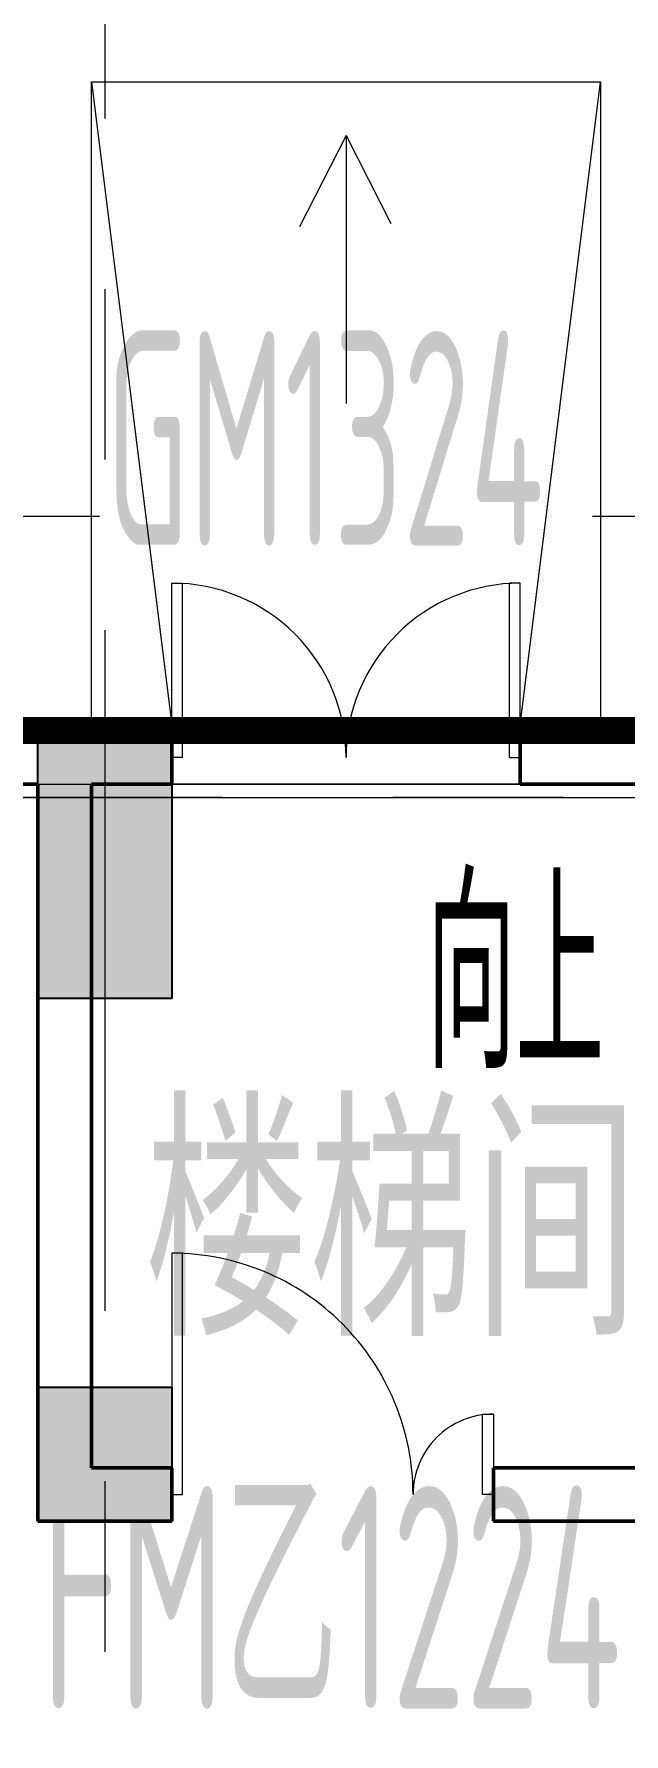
# Model space of a CAD drawing. Header units: metres. Extents: x 497148 to 498044, y 2998751 to 2999627.
# Drawn here: x 497773.17 to 497775.37, y 2999109.84 to 2999116.18 of the extents above; entities that cross this region are included whole.
import ezdxf

# ---------------------------------------------------------------- set-up
doc = ezdxf.new("R2010")
doc.units = ezdxf.units.M
for name, pattern in [('CENTER', [2, 1.25, -0.25, 0.25, -0.25]), ('DOTE', [2.4200000000000004, 2, -0.2, 0.02, -0.2]), ('ZQWS-轴网线', [4448, 2540, -636, 636, -636])]:
    doc.linetypes.add(name, pattern=pattern)
for name, color, linetype in [('A-WALL', 4, 'Continuous'), ('A-楼板', 5, 'Continuous'), ('A-门', 2, 'Continuous'), ('COLU', 2, 'Continuous'), ('DOTE', 1, 'CENTER'), ('房间', 7, 'Continuous'), ('新建建筑', 2, 'Continuous')]:
    doc.layers.add(name, color=color, linetype=linetype)
for name, color, linetype, lineweight in [('A-WALL-可见线', 2, 'Continuous', 18), ('A-门窗号', 7, 'Continuous', 5), ('uBIM建-楼梯', 8, 'Continuous', 5), ('常规模型', 2, 'Continuous', 18), ('道路', 4, 'Continuous', 15)]:
    doc.layers.add(name, color=color, linetype=linetype, lineweight=lineweight)
doc.layers.add('建筑轴线', color=1, linetype='DOTE', lineweight=15, plot=False)
doc.styles.add('Hztxt-TSSDENG', font='TSSDENG', dxfattribs={"bigfont": 'Hztxt'})
doc.styles.add('Hztxt-TSSDENG0.50', font='TSSDENG', dxfattribs={"width": 0.48, "bigfont": 'Hztxt'})

# ---------------------------------------------------------------- blocks, each defined once
blk = doc.blocks.new('新块')
at = {"layer": '建筑轴线', "ltscale": 3}
blk.add_lwpolyline([(497572.434313934, 2999113.332702593), (497785.434313934, 2999113.332702593), (497785.434313934, 2999077.832702593), (497572.434313934, 2999077.832702593)], close=True, dxfattribs=at)
at = {"layer": '新建建筑', "linetype": 'Continuous', "const_width": 0.1}
blk.add_lwpolyline([(497785.684313934, 2999077.582702593), (497572.184313934, 2999077.582702593), (497572.184313934, 2999113.582702593), (497785.684313934, 2999113.582702593)], close=True, dxfattribs=at)
at = {"layer": '道路', "linetype": 'ByBlock', "lineweight": 0, "ltscale": 0.2}
blk.add_arc((497773.9343139338, 2999114.332702593, -1.545817947207102e-05), 4, 90, 180, dxfattribs=at)
blk = doc.blocks.new('ZQWS-双扇平开门 - GM1324-4577468-0_000平面图_118')
at = {"color": 0, "lineweight": 18}
for p, q in [((-650.0000000000083, 650.0000000000024), (-610.0000000000089, 650.0000000000024)), ((-650.0000000000083, 100), (-650.0000000000083, 650.0000000000024)), ((-610.0000000000089, 0), (-610.0000000000089, 650.0000000000024)), ((649.9999999999918, 650.0000000000024), (609.9999999999912, 650.0000000000024)), ((609.9999999999912, -6.767919558114954e-13), (609.9999999999912, 650.0000000000024)), ((649.9999999999918, 99.99999999999473), (649.9999999999918, 650.0000000000024)), ((-610.0000000000089, 0), (-650.0000000000082, 0)), ((609.9999999999912, -6.767919558114954e-13), (649.9999999999918, -6.767919558114954e-13))]:
    blk.add_line(p, q, dxfattribs=at)
at = {"color": 0, "lineweight": 50}
for p, q in [((-650.0000000000083, 100.0000000009698), (-650.0000000000083, -100)), ((649.9999999999918, -100), (649.9999999999918, 100.0000000009698))]:
    blk.add_line(p, q, dxfattribs=at)
at = {"color": 0, "lineweight": 18}
for centre, radius, start, end in [((-650.0000000000094, 2.301092649759085e-12), 650.0000000000007, 359.9999999999996, 89.99999999999994), ((649.9999999999907, 2.301092649759085e-12), 649.9999999999994, 89.99999999999993, 180)]:
    blk.add_arc(centre, radius, start, end, dxfattribs=at)
blk = doc.blocks.new('海诚-子母-防火-平开-无视窗 - 1200 x 2400mm b-4565267-0_000平面图_118')
at = {"color": 0, "lineweight": 5}
for p, q in [((-560.0000000000082, 900.0000000000053), (-600.0000000000088, 900.0000000000001)), ((-600.0000000000088, 900.0000000000001), (-600.0000000000088, 100)), ((-560.0000000000082, 0), (-560.0000000000082, 900.0000000000053)), ((559.9999999999932, 0), (559.9999999999932, 300.0000000000011)), ((559.9999999999932, 300.0000000000011), (599.9999999999925, 300)), ((599.9999999999925, 300), (599.9999999999925, 100)), ((-600.0000000000088, 0), (-560.0000000000082, 0)), ((599.9999999999925, 0), (559.9999999999932, 0))]:
    blk.add_line(p, q, dxfattribs=at)
at = {"color": 0, "lineweight": 18}
for p, q in [((-600.0000000000088, 100), (-600.0000000000088, 0)), ((599.9999999999925, 100), (599.9999999999925, 0))]:
    blk.add_line(p, q, dxfattribs=at)
at = {"color": 0, "lineweight": 5}
for centre, radius, start, end in [((-600.0000000000089, 0), 900.0000000000009, 359.9999999999996, 90.00000000000006), ((599.999999999992, 0), 299.9999999999997, 90.0000000000002, 180.0000000000004)]:
    blk.add_arc(centre, radius, start, end, dxfattribs=at)
blk = doc.blocks.new('一层_dwg_一层-5204054-0_000平面图_118')
at = {"layer": 'COLU', "color": 0, "flags": 128}
for points in [[(231466.4961097577, 65529.47775273887), (231966.4961097577, 65529.47775273887), (231966.4961097577, 64529.47775273887), (231466.4961097577, 64529.47775273887)], [(231466.4961097575, 63079.46370994321), (231966.4961097575, 63079.46370994321), (231966.4961097575, 62579.46370994321), (231466.4961097575, 62579.46370994321)]]:
    blk.add_lwpolyline(points, close=True, dxfattribs=at)
blk = doc.blocks.new('一层_dwg-4685749-0_000平面图_118')
at = {"lineweight": 5}
h = blk.add_hatch(color=0, dxfattribs=at)
h.paths.add_polyline_path([(178893.7664674755, 10714.37364341245), (179393.7664674756, 10714.37364341245), (179393.7664674756, 11214.37364341245), (178893.7664674755, 11214.37364341245)], flags=0)
h.paths.add_polyline_path([(151568.7664674752, 10714.37364341291), (152068.7664674752, 10714.37364341291), (152068.7664674752, 11414.37364341292), (151568.7664674752, 11414.37364341292)], flags=0)
h.paths.add_polyline_path([(229893.7664674754, 10714.37364341291), (230393.7664674754, 10714.37364341291), (230393.7664674754, 11414.37364341292), (229893.7664674754, 11414.37364341292)], flags=0)
h.paths.add_polyline_path([(188068.7664674753, 10714.37364341291), (188068.7664674753, 11414.37364341292), (187568.7664674753, 11414.37364341292), (187568.7664674753, 10714.37364341291)], flags=0)
h.paths.add_polyline_path([(229743.7664674754, 10714.37364341291), (229743.7664674754, 11414.37364341292), (229243.7664674754, 11414.37364341292), (229243.7664674754, 10714.37364341291)], flags=0)
h.paths.add_polyline_path([(211568.7664674754, 10714.37364341291), (212068.7664674754, 10714.37364341291), (212068.7664674754, 11414.37364341292), (211568.7664674754, 11414.37364341292)], flags=0)
h.paths.add_polyline_path([(42068.76646747504, 10714.37364341291), (42568.76646747505, 10714.37364341291), (42568.76646747505, 11414.37364341292), (42068.76646747504, 11414.37364341292)], flags=0)
h.paths.add_polyline_path([(217568.7664674754, 10714.37364341291), (218068.7664674754, 10714.37364341291), (218068.7664674754, 11414.37364341292), (217568.7664674754, 11414.37364341292)], flags=0)
h.paths.add_polyline_path([(55568.76646747506, 10714.37364341291), (56068.76646747508, 10714.37364341291), (56068.76646747508, 11414.37364341292), (55568.76646747506, 11414.37364341292)], flags=0)
h.paths.add_polyline_path([(115568.7664674751, 10714.37364341291), (116068.7664674751, 10714.37364341291), (116068.7664674751, 11414.37364341292), (115568.7664674751, 11414.37364341292)], flags=0)
h.paths.add_polyline_path([(50068.76646747505, 10714.37364341291), (50068.76646747505, 11414.37364341292), (49568.76646747506, 11414.37364341292), (49568.76646747506, 10714.37364341291)], flags=0)
h.paths.add_polyline_path([(181568.7664674753, 10714.37364341291), (182068.7664674753, 10714.37364341291), (182068.7664674753, 11414.37364341292), (181568.7664674753, 11414.37364341292)], flags=0)
h.paths.add_polyline_path([(109743.7664674751, 10714.37364341291), (109743.7664674751, 11414.37364341292), (109243.7664674751, 11414.37364341292), (109243.7664674751, 10714.37364341291)], flags=0)
h.paths.add_polyline_path([(91568.7664674751, 10714.37364341291), (92068.7664674751, 10714.37364341291), (92068.7664674751, 11414.37364341292), (91568.7664674751, 11414.37364341292)], flags=0)
h.paths.add_polyline_path([(236068.7664674754, 10714.37364341291), (236068.7664674754, 11414.37364341292), (235568.7664674754, 11414.37364341292), (235568.7664674754, 10714.37364341291)], flags=0)
h.paths.add_polyline_path([(74068.76646747508, 10714.37364341291), (74068.76646747508, 11414.37364341292), (73568.76646747508, 11414.37364341292), (73568.76646747508, 10714.37364341291)], flags=0)
h.paths.add_polyline_path([(88568.7664674751, 10714.37364341291), (89068.76646747511, 10714.37364341291), (89068.76646747511, 11214.37364341292), (88568.7664674751, 11214.37364341292)], flags=0)
h.paths.add_polyline_path([(61568.76646747507, 10714.37364341291), (62068.76646747508, 10714.37364341291), (62068.76646747508, 11414.37364341292), (61568.76646747507, 11414.37364341292)], flags=0)
h.paths.add_polyline_path([(133568.7664674752, 10714.37364341291), (134068.7664674752, 10714.37364341291), (134068.7664674752, 11414.37364341292), (133568.7664674752, 11414.37364341292)], flags=0)
h.paths.add_polyline_path([(67568.76646747506, 10714.37364341291), (68068.76646747506, 10714.37364341291), (68068.76646747506, 11414.37364341292), (67568.76646747506, 11414.37364341292)], flags=0)
h.paths.add_polyline_path([(169568.7664674752, 10714.37364341291), (170068.7664674752, 10714.37364341291), (170068.7664674752, 11414.37364341292), (169568.7664674752, 11414.37364341292)], flags=0)
h.paths.add_polyline_path([(193568.7664674754, 10714.37364341291), (194068.7664674754, 10714.37364341291), (194068.7664674754, 11414.37364341292), (193568.7664674754, 11414.37364341292)], flags=0)
h.paths.add_polyline_path([(200068.7664674753, 10714.37364341291), (200068.7664674753, 11414.37364341292), (199568.7664674754, 11414.37364341292), (199568.7664674754, 10714.37364341291)], flags=0)
h.paths.add_polyline_path([(164068.7664674752, 10714.37364341291), (164068.7664674752, 11414.37364341292), (163568.7664674752, 11414.37364341292), (163568.7664674752, 10714.37364341291)], flags=0)
h.paths.add_polyline_path([(176393.7664674753, 10714.37364341291), (176393.7664674753, 11414.37364341292), (175893.7664674753, 11414.37364341292), (175893.7664674753, 10714.37364341291)], flags=0)
h.paths.add_polyline_path([(205868.7664674753, 10714.37364341291), (206368.7664674752, 10714.37364341291), (206368.7664674752, 11414.37364341292), (205868.7664674753, 11414.37364341292)], flags=0)
h.paths.add_polyline_path([(223568.7664674754, 10714.37364341291), (224068.7664674754, 10714.37364341291), (224068.7664674754, 11414.37364341292), (223568.7664674754, 11414.37364341292)], flags=0)
h.paths.add_polyline_path([(249568.7664674754, 10714.37364341291), (249568.7664674754, 11414.37364341292), (249068.7664674754, 11414.37364341292), (249068.7664674754, 10714.37364341291)], flags=0)
h.paths.add_polyline_path([(175743.7664674752, 10714.37364341291), (175743.7664674752, 11414.37364341292), (175243.7664674752, 11414.37364341292), (175243.7664674752, 10714.37364341291)], flags=0)
h.paths.add_polyline_path([(255568.7664674755, 10714.37364341291), (255568.7664674755, 11414.37364341292), (255068.7664674754, 11414.37364341292), (255068.7664674754, 10714.37364341291)], flags=0)
h.paths.add_polyline_path([(128068.7664674751, 10714.37364341291), (128068.7664674751, 11414.37364341292), (127568.7664674752, 11414.37364341292), (127568.7664674752, 10714.37364341291)], flags=0)
h.paths.add_polyline_path([(79568.76646747508, 10714.37364341291), (80068.76646747507, 10714.37364341291), (80068.76646747507, 11414.37364341292), (79568.76646747508, 11414.37364341292)], flags=0)
h.paths.add_polyline_path([(243568.7664674754, 10714.37364341291), (243568.7664674754, 11414.37364341292), (243068.7664674754, 11414.37364341292), (243068.7664674754, 10714.37364341291)], flags=0)
h.paths.add_polyline_path([(85568.76646747511, 10714.37364341291), (86068.7664674751, 10714.37364341291), (86068.7664674751, 11414.37364341292), (85568.76646747511, 11414.37364341292)], flags=0)
h.paths.add_polyline_path([(98068.76646747511, 10714.37364341293), (98068.76646747511, 11414.37364341294), (97568.76646747511, 11414.37364341294), (97568.76646747511, 10714.37364341293), (97686.14037143515, 10714.37364341293)], flags=0)
h.paths.add_polyline_path([(103568.7664674751, 10714.37364341293), (104068.7664674751, 10714.37364341293), (104068.7664674751, 11414.37364341294), (103568.7664674751, 11414.37364341294)], flags=0)
h.paths.add_polyline_path([(121568.766467475, 10714.37364341294), (122068.766467475, 10714.37364341294), (122068.766467475, 11414.37364341294), (121568.766467475, 11414.37364341294)], flags=0)
h.paths.add_polyline_path([(110393.7664674751, 10714.37364341294), (110393.7664674751, 11414.37364341294), (109893.7664674751, 11414.37364341294), (109893.7664674751, 10714.37364341294)], flags=0)
h.paths.add_polyline_path([(146068.7664674752, 10714.37364341295), (146068.7664674752, 11414.37364341295), (145568.7664674752, 11414.37364341295), (145568.7664674752, 10714.37364341295)], flags=0)
h.paths.add_polyline_path([(158068.7664674752, 10714.37364341295), (158068.7664674752, 11414.37364341295), (157568.7664674752, 11414.37364341295), (157568.7664674752, 10714.37364341295)], flags=0)
h.paths.add_polyline_path([(140068.7664674752, 10714.37364341295), (140068.7664674752, 11414.37364341295), (139568.7664674752, 11414.37364341295), (139568.7664674752, 10714.37364341295)], flags=0)
h.paths.add_polyline_path([(243568.7664674752, 13164.37364341227), (243568.7664674752, 13664.37364341227), (243068.7664674752, 13664.37364341227), (243068.7664674752, 13164.37364341227)], flags=0)
h.paths.add_polyline_path([(249068.7664674752, 13164.37364341227), (249568.7664674752, 13164.37364341227), (249568.7664674752, 13664.37364341227), (249068.7664674752, 13664.37364341227)], flags=0)
h.paths.add_polyline_path([(140068.766467475, 15214.37364341295), (140068.766467475, 15714.37364341295), (139568.7664674751, 15714.37364341295), (139568.7664674751, 15214.37364341295)], flags=0)
h.paths.add_polyline_path([(157568.7664674753, 15214.37364341295), (158068.7664674753, 15214.37364341295), (158068.7664674753, 15714.37364341295), (157568.7664674753, 15714.37364341295)], flags=0)
h.paths.add_polyline_path([(151568.7664674751, 15214.37364341295), (152068.7664674751, 15214.37364341295), (152068.7664674751, 15714.37364341295), (151568.7664674751, 15714.37364341295)], flags=0)
h.paths.add_polyline_path([(128068.766467475, 15214.37364341295), (128068.766467475, 15714.37364341295), (127568.766467475, 15714.37364341295), (127568.766467475, 15214.37364341295)], flags=0)
h.paths.add_polyline_path([(146068.7664674751, 15214.37364341295), (146068.7664674751, 15714.37364341295), (145568.766467475, 15714.37364341295), (145568.766467475, 15214.37364341295)], flags=0)
h.paths.add_polyline_path([(133568.766467475, 15214.37364341295), (134068.766467475, 15214.37364341295), (134068.766467475, 15714.37364341295), (133568.766467475, 15714.37364341295)], flags=0)
h.paths.add_polyline_path([(88568.7664674751, 18064.37364341292), (89068.76646747511, 18064.37364341292), (89068.76646747511, 18564.37364341292), (88568.7664674751, 18564.37364341292)], flags=0)
h.paths.add_polyline_path([(79718.76646747516, 18064.37364341292), (80068.76646747507, 18064.37364341292), (80068.76646747507, 18564.37364341292), (79568.76646747508, 18564.37364341292), (79568.76646747508, 18064.37364341292)], flags=0)
h.paths.add_polyline_path([(85568.76646747511, 18064.37364341292), (86068.7664674751, 18064.37364341292), (86068.7664674751, 18564.37364341292), (85568.76646747511, 18564.37364341292)], flags=0)
h.paths.add_polyline_path([(74068.76646747508, 18064.37364341293), (74068.76646747508, 18564.37364341293), (73568.76646747508, 18564.37364341293), (73568.76646747508, 18064.37364341293)], flags=0)
h.paths.add_polyline_path([(178893.7664674756, 18064.37364341294), (179393.7664674756, 18064.37364341294), (179393.7664674756, 18564.37364341294), (178893.7664674756, 18564.37364341294)], flags=0)
h.paths.add_polyline_path([(164068.7664674751, 18064.37364341295), (164068.7664674751, 18564.37364341295), (163568.7664674751, 18564.37364341295), (163568.7664674751, 18064.37364341295)], flags=0)
h.paths.add_polyline_path([(175243.7664674751, 18064.37364341295), (175743.7664674751, 18064.37364341295), (175743.7664674751, 18564.37364341295), (175243.7664674751, 18564.37364341295)], flags=0)
h.paths.add_polyline_path([(175893.7664674753, 18064.37364341295), (176393.7664674753, 18064.37364341295), (176393.7664674753, 18564.37364341295), (175893.7664674753, 18564.37364341295)], flags=0)
h.paths.add_polyline_path([(169568.7664674751, 18064.37364341299), (170068.7664674751, 18064.37364341299), (170068.7664674751, 18564.37364341299), (169568.7664674751, 18564.37364341299)], flags=0)
h.paths.add_polyline_path([(169568.7664674752, 20714.37364341298), (170068.7664674752, 20714.37364341298), (170068.7664674752, 21714.37364341298), (169568.7664674752, 21714.37364341298), (169568.7664674752, 21013.89584500883)], flags=0)
h.paths.add_polyline_path([(55568.76646747506, 20714.37364341298), (56068.76646747508, 20714.37364341298), (56068.76646747508, 21714.37364341298), (55568.76646747506, 21714.37364341298), (55568.76646747506, 21013.89584500883)], flags=0)
h.paths.add_polyline_path([(175743.7664674753, 20714.37364341298), (175743.7664674753, 21714.37364341298), (175243.7664674753, 21714.37364341298), (175243.7664674753, 20714.37364341298)], flags=0)
h.paths.add_polyline_path([(49568.76646747506, 20714.37364341298), (50068.76646747505, 20714.37364341298), (50068.76646747505, 21714.37364341298), (49568.76646747506, 21714.37364341298), (49568.76646747506, 21013.89584500883)], flags=0)
h.paths.add_polyline_path([(164068.7664674752, 20714.37364341298), (164068.7664674752, 21714.37364341298), (163568.7664674752, 21714.37364341298), (163568.7664674752, 20714.37364341298)], flags=0)
h.paths.add_polyline_path([(133568.7664674752, 20714.37364341298), (134068.7664674752, 20714.37364341298), (134068.7664674752, 21714.37364341298), (133568.7664674752, 21714.37364341298), (133568.7664674752, 21013.89584500883)], flags=0)
h.paths.add_polyline_path([(158068.7664674752, 20714.37364341298), (158068.7664674752, 21714.37364341298), (157568.7664674752, 21714.37364341298), (157568.7664674752, 20714.37364341298)], flags=0)
h.paths.add_polyline_path([(92068.7664674751, 20714.37364341298), (92068.7664674751, 21714.37364341298), (91568.7664674751, 21714.37364341298), (91568.7664674751, 20714.37364341298)], flags=0)
h.paths.add_polyline_path([(61568.76646747507, 20714.37364341298), (62068.76646747508, 20714.37364341298), (62068.76646747508, 21714.37364341298), (61568.76646747507, 21714.37364341298), (61568.76646747507, 21013.89584500883)], flags=0)
h.paths.add_polyline_path([(73568.76646747508, 20714.37364341298), (74068.76646747508, 20714.37364341298), (74068.76646747508, 21714.37364341298), (73568.76646747508, 21714.37364341298), (73568.76646747508, 21013.89584500883)], flags=0)
h.paths.add_polyline_path([(67568.76646747507, 20714.37364341298), (68068.76646747507, 20714.37364341298), (68068.76646747507, 21714.37364341298), (67568.76646747507, 21714.37364341298), (67568.76646747507, 21013.89584500883)], flags=0)
h.paths.add_polyline_path([(85568.76646747511, 20714.37364341298), (86068.7664674751, 20714.37364341298), (86068.7664674751, 21714.37364341298), (85568.76646747511, 21714.37364341298), (85568.76646747511, 21013.89584500883)], flags=0)
h.paths.add_polyline_path([(109743.7664674751, 20714.37364341298), (109743.7664674751, 21714.37364341298), (109243.7664674751, 21714.37364341298), (109243.7664674751, 20714.37364341298)], flags=0)
h.paths.add_polyline_path([(42068.76646747504, 20714.37364341298), (42568.76646747505, 20714.37364341298), (42568.76646747505, 21714.37364341298), (42068.76646747504, 21714.37364341298), (42068.76646747504, 21013.89584500883)], flags=0)
h.paths.add_polyline_path([(151568.7664674752, 20714.37364341298), (152068.7664674752, 20714.37364341298), (152068.7664674752, 21714.37364341298), (151568.7664674752, 21714.37364341298), (151568.7664674752, 21013.89584500883)], flags=0)
h.paths.add_polyline_path([(206368.7664674752, 20714.373643413), (206368.7664674752, 21714.37364341299), (205868.7664674753, 21714.37364341299), (205868.7664674753, 20714.373643413)], flags=0)
h.paths.add_polyline_path([(249068.7664674754, 20714.373643413), (249568.7664674754, 20714.373643413), (249568.7664674754, 21714.37364341299), (249068.7664674754, 21714.37364341299), (249068.7664674754, 21013.89584500883)], flags=0)
h.paths.add_polyline_path([(255568.7664674755, 20714.373643413), (255568.7664674755, 21714.37364341299), (255068.7664674754, 21714.37364341299), (255068.7664674754, 20714.373643413)], flags=0)
h.paths.add_polyline_path([(212068.7664674754, 20714.373643413), (212068.7664674754, 21714.37364341299), (211568.7664674754, 21714.37364341299), (211568.7664674754, 20714.373643413)], flags=0)
h.paths.add_polyline_path([(217568.7664674754, 20714.373643413), (218068.7664674754, 20714.373643413), (218068.7664674754, 21714.37364341299), (217568.7664674754, 21714.37364341299), (217568.7664674754, 21013.89584500883)], flags=0)
h.paths.add_polyline_path([(224068.7664674754, 20714.373643413), (224068.7664674754, 21714.37364341299), (223568.7664674754, 21714.37364341299), (223568.7664674754, 20714.373643413)], flags=0)
h.paths.add_polyline_path([(199568.7664674754, 20714.373643413), (200068.7664674753, 20714.373643413), (200068.7664674753, 21714.37364341299), (199568.7664674754, 21714.37364341299), (199568.7664674754, 21013.89584500883)], flags=0)
h.paths.add_polyline_path([(193568.7664674754, 20714.373643413), (194068.7664674754, 20714.373643413), (194068.7664674754, 21714.37364341299), (193568.7664674754, 21714.37364341299), (193568.7664674754, 21013.89584500883)], flags=0)
h.paths.add_polyline_path([(80068.76646747507, 20714.373643413), (80068.76646747507, 21714.37364341299), (79568.76646747508, 21714.37364341299), (79568.76646747508, 20714.373643413)], flags=0)
h.paths.add_polyline_path([(97686.14037143515, 20714.373643413), (98068.76646747511, 20714.373643413), (98068.76646747511, 21714.37364341299), (97568.76646747511, 21714.37364341299), (97568.76646747511, 20714.373643413)], flags=0)
h.paths.add_polyline_path([(116068.7664674751, 20714.373643413), (116068.7664674751, 21714.37364341299), (115568.7664674751, 21714.37364341299), (115568.7664674751, 20714.373643413)], flags=0)
h.paths.add_polyline_path([(104068.7664674751, 20714.373643413), (104068.7664674751, 21714.37364341299), (103568.7664674751, 21714.37364341299), (103568.7664674751, 20714.373643413)], flags=0)
h.paths.add_polyline_path([(181568.7664674753, 20714.373643413), (182068.7664674753, 20714.373643413), (182068.7664674753, 21714.37364341299), (181568.7664674753, 21714.37364341299), (181568.7664674753, 21013.89584500883)], flags=0)
h.paths.add_polyline_path([(188068.7664674753, 20714.373643413), (188068.7664674753, 21714.37364341299), (187568.7664674753, 21714.37364341299), (187568.7664674753, 20714.373643413)], flags=0)
h.paths.add_polyline_path([(235568.7664674754, 20714.373643413), (236068.7664674754, 20714.373643413), (236068.7664674754, 21714.37364341299), (235568.7664674754, 21714.37364341299), (235568.7664674754, 21013.89584500883)], flags=0)
h.paths.add_polyline_path([(229243.7664674754, 20714.373643413), (229743.7664674754, 20714.373643413), (229743.7664674754, 21714.37364341299), (229243.7664674754, 21714.37364341299), (229243.7664674754, 21013.89584500883)], flags=0)
h.paths.add_polyline_path([(139568.7664674752, 20714.373643413), (140068.7664674752, 20714.373643413), (140068.7664674752, 21714.37364341299), (139568.7664674752, 21714.37364341299), (139568.7664674752, 21013.89584500883)], flags=0)
h.paths.add_polyline_path([(230393.7664674754, 20714.373643413), (230393.7664674754, 21714.37364341299), (229893.7664674754, 21714.37364341299), (229893.7664674754, 20714.373643413)], flags=0)
h.paths.add_polyline_path([(110393.7664674751, 20714.373643413), (110393.7664674751, 21714.37364341299), (109893.7664674751, 21714.37364341299), (109893.7664674751, 20714.373643413)], flags=0)
h.paths.add_polyline_path([(243068.7664674754, 20714.373643413), (243568.7664674754, 20714.373643413), (243568.7664674754, 21714.37364341299), (243068.7664674754, 21714.37364341299), (243068.7664674754, 21013.89584500883)], flags=0)
h.paths.add_polyline_path([(122068.766467475, 20714.373643413), (122068.766467475, 21714.37364341299), (121568.766467475, 21714.37364341299), (121568.766467475, 20714.373643413)], flags=0)
h.paths.add_polyline_path([(128068.766467475, 20714.373643413), (128068.766467475, 21714.37364341299), (127568.766467475, 21714.37364341299), (127568.766467475, 20714.373643413)], flags=0)
h.paths.add_polyline_path([(176393.7664674753, 20714.373643413), (176393.7664674753, 21714.37364341301), (175893.7664674753, 21714.37364341301), (175893.7664674753, 20714.373643413)], flags=0)
h.paths.add_polyline_path([(145568.7664674752, 20714.373643413), (146068.7664674752, 20714.373643413), (146068.7664674752, 21714.37364341301), (145568.7664674752, 21714.37364341301), (145568.7664674752, 21013.89584500883)], flags=0)
h.paths.add_polyline_path([(206368.7664674752, 23189.37364341294), (206368.7664674752, 24839.37364341293), (205868.7664674751, 24839.37364341293), (205868.7664674751, 23189.37364341294)], flags=0)
h.paths.add_polyline_path([(199568.7664674752, 23189.37364341294), (200068.7664674753, 23189.37364341294), (200068.7664674753, 24839.37364341293), (199568.7664674752, 24839.37364341293)], flags=0)
h.paths.add_polyline_path([(194068.7664674753, 23189.37364341294), (194068.7664674753, 24839.37364341293), (193568.7664674753, 24839.37364341293), (193568.7664674753, 23189.37364341294)], flags=0)
h.paths.add_polyline_path([(229043.7664674753, 23564.37364341293), (229743.7664674753, 23564.37364341293), (229743.7664674753, 24264.37364341292), (229043.7664674753, 24264.37364341292)], flags=0)
h.paths.add_polyline_path([(224168.7664674752, 23564.37364341293), (224168.7664674752, 24264.37364341292), (223468.7664674752, 24264.37364341292), (223468.7664674752, 23564.37364341293)], flags=0)
h.paths.add_polyline_path([(217468.7664674751, 23564.37364341293), (218168.766467475, 23564.37364341293), (218168.766467475, 24264.37364341292), (217468.7664674751, 24264.37364341292)], flags=0)
h.paths.add_polyline_path([(212168.7664674752, 23564.37364341293), (212168.7664674752, 24264.37364341292), (211468.7664674753, 24264.37364341292), (211468.7664674753, 23564.37364341293)], flags=0)
h.paths.add_polyline_path([(230593.7664674753, 23564.37364341583), (230593.7664674753, 24264.37364341583), (229893.7664674753, 24264.37364341583), (229893.7664674753, 23564.37364341583)], flags=0)
h.paths.add_polyline_path([(187543.7664674752, 24289.37364341293), (188093.7664674752, 24289.37364341293), (188093.7664674752, 24839.37364341293), (187543.7664674752, 24839.37364341293)], flags=0)
h.paths.add_polyline_path([(182093.7664674752, 24289.37364341293), (182093.7664674752, 24839.37364341293), (181543.7664674752, 24839.37364341293), (181543.7664674752, 24289.37364341293)], flags=0)
h.paths.add_polyline_path([(104093.7664674751, 24289.37364341294), (104093.7664674751, 24839.37364341293), (103543.7664674751, 24839.37364341293), (103543.7664674751, 24289.37364341294)], flags=0)
h.paths.add_polyline_path([(109893.7664674751, 24289.37364341294), (110443.7664674751, 24289.37364341294), (110443.7664674751, 24839.37364341293), (109893.7664674751, 24839.37364341293)], flags=0)
h.paths.add_polyline_path([(121543.7664674752, 24289.37364341294), (122093.7664674751, 24289.37364341294), (122093.7664674751, 24839.37364341293), (121543.7664674752, 24839.37364341293)], flags=0)
h.paths.add_polyline_path([(97686.14037143515, 24289.37364341294), (98093.76646747511, 24289.37364341294), (98093.76646747511, 24839.37364341293), (97543.76646747513, 24839.37364341293), (97543.76646747513, 24289.37364341294)], flags=0)
h.paths.add_polyline_path([(163543.7664674752, 24289.37364341294), (164093.7664674752, 24289.37364341294), (164093.7664674752, 24839.37364341293), (163543.7664674752, 24839.37364341293)], flags=0)
h.paths.add_polyline_path([(175193.7664674753, 24289.37364341294), (175743.7664674753, 24289.37364341294), (175743.7664674753, 24839.37364341293), (175193.7664674753, 24839.37364341293)], flags=0)
h.paths.add_polyline_path([(133543.7664674751, 24289.37364341294), (134093.7664674752, 24289.37364341294), (134093.7664674752, 24839.37364341293), (133543.7664674751, 24839.37364341293)], flags=0)
h.paths.add_polyline_path([(175893.7664674753, 24289.37364341294), (176443.7664674753, 24289.37364341294), (176443.7664674753, 24839.37364341293), (175893.7664674753, 24839.37364341293)], flags=0)
h.paths.add_polyline_path([(146093.7664674752, 24289.37364341294), (146093.7664674752, 24839.37364341293), (145543.7664674752, 24839.37364341293), (145543.7664674752, 24289.37364341294)], flags=0)
h.paths.add_polyline_path([(80093.7664674751, 24289.37364341294), (80093.7664674751, 24839.37364341293), (79543.76646747511, 24839.37364341293), (79543.76646747511, 24289.37364341294)], flags=0)
h.paths.add_polyline_path([(85543.7664674751, 24289.37364341294), (86093.76646747511, 24289.37364341294), (86093.76646747511, 24839.37364341293), (85543.7664674751, 24839.37364341293)], flags=0)
h.paths.add_polyline_path([(128093.7664674752, 24289.37364341294), (128093.7664674752, 24839.37364341293), (127543.7664674751, 24839.37364341293), (127543.7664674751, 24289.37364341294)], flags=0)
h.paths.add_polyline_path([(151543.7664674752, 24289.37364341294), (152093.7664674752, 24289.37364341294), (152093.7664674752, 24839.37364341293), (151543.7664674752, 24839.37364341293)], flags=0)
h.paths.add_polyline_path([(109193.7664674751, 24289.37364341294), (109743.7664674751, 24289.37364341294), (109743.7664674751, 24839.37364341293), (109193.7664674751, 24839.37364341293)], flags=0)
h.paths.add_polyline_path([(169543.7664674752, 24289.37364341295), (170093.7664674752, 24289.37364341295), (170093.7664674752, 24839.37364341295), (169543.7664674752, 24839.37364341295)], flags=0)
h.paths.add_polyline_path([(140093.7664674752, 24289.37364341295), (140093.7664674752, 24839.37364341295), (139543.7664674752, 24839.37364341295), (139543.7664674752, 24289.37364341295)], flags=0)
h.paths.add_polyline_path([(157543.7664674752, 24289.37364341295), (158093.7664674752, 24289.37364341295), (158093.7664674752, 24839.37364341295), (157543.7664674752, 24839.37364341295)], flags=0)
h.paths.add_polyline_path([(91543.76646747511, 24289.37364341295), (92093.7664674751, 24289.37364341295), (92093.7664674751, 24839.37364341295), (91543.76646747511, 24839.37364341295)], flags=0)
h.paths.add_polyline_path([(115543.7664674751, 24289.37364341295), (116093.7664674751, 24289.37364341295), (116093.7664674751, 24839.37364341295), (115543.7664674751, 24839.37364341295)], flags=0)
h.paths.add_polyline_path([(235543.7664674755, 27439.3736434129), (236093.7664674755, 27439.3736434129), (236093.7664674755, 27989.3736434129), (235543.7664674755, 27989.3736434129)], flags=0)
h.paths.add_polyline_path([(243043.7664674755, 27439.3736434129), (243593.7664674754, 27439.3736434129), (243593.7664674754, 27989.3736434129), (243043.7664674755, 27989.3736434129)], flags=0)
h.paths.add_polyline_path([(249593.7664674755, 27439.3736434129), (249593.7664674755, 27989.3736434129), (249043.7664674755, 27989.3736434129), (249043.7664674755, 27439.3736434129)], flags=0)
h.paths.add_polyline_path([(62093.76646747501, 27439.37364341294), (62093.76646747501, 27989.37364341294), (61543.76646747503, 27989.37364341294), (61543.76646747503, 27439.37364341294)], flags=0)
h.paths.add_polyline_path([(64568.76646747502, 27439.37364341294), (65118.76646747503, 27439.37364341294), (65118.76646747503, 27989.37364341294), (64568.76646747502, 27989.37364341294)], flags=0)
h.paths.add_polyline_path([(56093.76646747508, 27439.37364341294), (56093.76646747508, 27989.37364341294), (55543.76646747507, 27989.37364341294), (55543.76646747507, 27439.37364341294)], flags=0)
h.paths.add_polyline_path([(50093.76646747506, 27439.37364341294), (50093.76646747506, 27989.37364341294), (49558.76646747514, 27989.37364341294), (49558.76646747514, 27439.37364341294)], flags=0)
h.paths.add_polyline_path([(255568.7664674753, 27464.37364341294), (255568.7664674753, 27964.37364341293), (254768.7664674754, 27964.37364341293), (254768.7664674754, 27464.37364341294)], flags=0)
h.paths.add_polyline_path([(42578.76646747513, 27464.37364341294), (42578.76646747513, 27964.37364341295), (42068.76646747504, 27964.37364341295), (42068.76646747504, 27464.37364341294)], flags=0)
h.paths.add_polyline_path([(243593.7664674754, 34739.37364341291), (243593.7664674754, 35289.3736434129), (243043.7664674755, 35289.3736434129), (243043.7664674755, 34739.37364341291)], flags=0)
h.paths.add_polyline_path([(249043.7664674755, 34739.37364341291), (249593.7664674755, 34739.37364341291), (249593.7664674755, 35289.3736434129), (249043.7664674755, 35289.3736434129)], flags=0)
h.paths.add_polyline_path([(236093.7664674755, 34739.37364341291), (236093.7664674755, 35289.3736434129), (235543.7664674755, 35289.3736434129), (235543.7664674755, 34739.37364341291)], flags=0)
h.paths.add_polyline_path([(64568.76646747502, 34739.37364341295), (65118.76646747503, 34739.37364341295), (65118.76646747503, 35289.37364341295), (64568.76646747502, 35289.37364341295)], flags=0)
h.paths.add_polyline_path([(55543.76646747507, 34739.37364341295), (56093.76646747508, 34739.37364341295), (56093.76646747508, 35289.37364341295), (55543.76646747507, 35289.37364341295)], flags=0)
h.paths.add_polyline_path([(49558.76646747514, 34739.37364341295), (50093.76646747506, 34739.37364341295), (50093.76646747506, 35289.37364341295), (49558.76646747514, 35289.37364341295), (49558.76646747514, 35274.37364341288)], flags=0)
h.paths.add_polyline_path([(61543.76646747503, 34739.37364341295), (62093.76646747501, 34739.37364341295), (62093.76646747501, 35289.37364341295), (61543.76646747503, 35289.37364341295)], flags=0)
h.paths.add_polyline_path([(42578.76646747513, 34764.37364341294), (42578.76646747513, 35264.37364341294), (42068.76646747504, 35264.37364341294), (42068.76646747504, 34764.37364341294)], flags=0)
h.paths.add_polyline_path([(255568.7664674753, 34764.37364341294), (255568.7664674753, 35264.37364341295), (254768.7664674754, 35264.37364341295), (254768.7664674754, 34764.37364341294)], flags=0)
h.paths.add_polyline_path([(229768.7664674755, 37589.37364341292), (229768.7664674755, 38139.37364341292), (229218.7664674755, 38139.37364341292), (229218.7664674755, 37589.37364341292)], flags=0)
h.paths.add_polyline_path([(187543.7664674754, 37589.37364341292), (188093.7664674754, 37589.37364341292), (188093.7664674754, 38139.37364341292), (187543.7664674754, 38139.37364341292)], flags=0)
h.paths.add_polyline_path([(236093.7664674755, 37589.37364341292), (236093.7664674755, 38139.37364341292), (235543.7664674755, 38139.37364341292), (235543.7664674755, 37589.37364341292)], flags=0)
h.paths.add_polyline_path([(212093.7664674754, 37589.37364341292), (212093.7664674754, 38139.37364341292), (211543.7664674754, 38139.37364341292), (211543.7664674754, 37589.37364341292)], flags=0)
h.paths.add_polyline_path([(182093.7664674754, 37589.37364341292), (182093.7664674754, 38139.37364341292), (181543.7664674754, 38139.37364341292), (181543.7664674754, 37589.37364341292)], flags=0)
h.paths.add_polyline_path([(243593.7664674754, 37589.37364341292), (243593.7664674754, 38139.37364341292), (243043.7664674755, 38139.37364341292), (243043.7664674755, 37589.37364341292)], flags=0)
h.paths.add_polyline_path([(230418.7664674755, 37589.37364341292), (230418.7664674755, 38139.37364341292), (229868.7664674755, 38139.37364341292), (229868.7664674755, 37589.37364341292)], flags=0)
h.paths.add_polyline_path([(199543.7664674754, 37589.37364341292), (200093.7664674754, 37589.37364341292), (200093.7664674754, 38139.37364341292), (199543.7664674754, 38139.37364341292)], flags=0)
h.paths.add_polyline_path([(249043.7664674755, 37589.37364341292), (249593.7664674755, 37589.37364341292), (249593.7664674755, 38139.37364341292), (249043.7664674755, 38139.37364341292)], flags=0)
h.paths.add_polyline_path([(205843.7664674754, 37589.37364341292), (206393.7664674753, 37589.37364341292), (206393.7664674753, 38139.37364341292), (205843.7664674754, 38139.37364341292)], flags=0)
h.paths.add_polyline_path([(223543.7664674755, 37589.37364341292), (224093.7664674754, 37589.37364341292), (224093.7664674754, 38139.37364341292), (223543.7664674755, 38139.37364341292)], flags=0)
h.paths.add_polyline_path([(218093.7664674754, 37589.37364341292), (218093.7664674754, 38139.37364341292), (217543.7664674754, 38139.37364341292), (217543.7664674754, 37589.37364341292)], flags=0)
h.paths.add_polyline_path([(194093.7664674754, 37589.37364341292), (194093.7664674754, 38139.37364341292), (193543.7664674754, 38139.37364341292), (193543.7664674754, 37589.37364341292)], flags=0)
h.paths.add_polyline_path([(163543.7664674753, 37589.37364341293), (164093.7664674752, 37589.37364341293), (164093.7664674752, 38139.37364341292), (163543.7664674753, 38139.37364341292)], flags=0)
h.paths.add_polyline_path([(157543.7664674753, 37589.37364341293), (158093.7664674753, 37589.37364341293), (158093.7664674753, 38139.37364341292), (157543.7664674753, 38139.37364341292)], flags=0)
h.paths.add_polyline_path([(176443.7664674755, 37589.37364341293), (176443.7664674755, 38139.37364341292), (175893.7664674755, 38139.37364341292), (175893.7664674755, 37589.37364341293)], flags=0)
h.paths.add_polyline_path([(146093.7664674752, 37589.37364341293), (146093.7664674752, 38139.37364341292), (145543.7664674752, 38139.37364341292), (145543.7664674752, 37589.37364341293)], flags=0)
h.paths.add_polyline_path([(169543.7664674752, 37589.37364341293), (170093.7664674752, 37589.37364341293), (170093.7664674752, 38139.37364341292), (169543.7664674752, 38139.37364341292)], flags=0)
h.paths.add_polyline_path([(139543.7664674752, 37589.37364341295), (140093.7664674752, 37589.37364341295), (140093.7664674752, 38139.37364341294), (139543.7664674752, 38139.37364341294)], flags=0)
h.paths.add_polyline_path([(91543.76646747511, 37589.37364341295), (92093.7664674751, 37589.37364341295), (92093.7664674751, 38139.37364341294), (91543.76646747511, 38139.37364341294)], flags=0)
h.paths.add_polyline_path([(97543.76646747517, 37589.37364341295), (98093.76646747516, 37589.37364341295), (98093.76646747516, 38139.37364341294), (97543.76646747517, 38139.37364341294)], flags=0)
h.paths.add_polyline_path([(80093.76646747516, 37589.37364341295), (80093.76646747516, 38139.37364341294), (79543.76646747514, 38139.37364341294), (79543.76646747514, 37589.37364341295)], flags=0)
h.paths.add_polyline_path([(115543.7664674752, 37589.37364341295), (116093.7664674752, 37589.37364341295), (116093.7664674752, 38139.37364341294), (115543.7664674752, 38139.37364341294)], flags=0)
h.paths.add_polyline_path([(134093.7664674752, 37589.37364341295), (134093.7664674752, 38139.37364341294), (133543.7664674752, 38139.37364341294), (133543.7664674752, 37589.37364341295)], flags=0)
h.paths.add_polyline_path([(85543.7664674751, 37589.37364341295), (86093.76646747511, 37589.37364341295), (86093.76646747511, 38139.37364341294), (85543.7664674751, 38139.37364341294)], flags=0)
h.paths.add_polyline_path([(104093.7664674752, 37589.37364341295), (104093.7664674752, 38139.37364341296), (103543.7664674752, 38139.37364341296), (103543.7664674752, 37589.37364341295)], flags=0)
h.paths.add_polyline_path([(109743.7664674751, 37589.37364341295), (109743.7664674751, 38139.37364341296), (109193.7664674751, 38139.37364341296), (109193.7664674751, 37589.37364341295)], flags=0)
h.paths.add_polyline_path([(56093.76646747508, 37589.37364341295), (56093.76646747508, 38139.37364341296), (55543.76646747507, 38139.37364341296), (55543.76646747507, 37589.37364341295)], flags=0)
h.paths.add_polyline_path([(73543.76646747514, 37589.37364341295), (74093.76646747514, 37589.37364341295), (74093.76646747514, 38139.37364341296), (73543.76646747514, 38139.37364341296)], flags=0)
h.paths.add_polyline_path([(50093.76646747506, 37589.37364341295), (50093.76646747506, 38139.37364341296), (49558.76646747514, 38139.37364341296), (49558.76646747514, 37589.37364341295)], flags=0)
h.paths.add_polyline_path([(127543.7664674752, 37589.37364341295), (128093.7664674752, 37589.37364341295), (128093.7664674752, 38139.37364341296), (127543.7664674752, 38139.37364341296)], flags=0)
h.paths.add_polyline_path([(122093.7664674751, 37589.37364341295), (122093.7664674751, 38139.37364341296), (121543.7664674751, 38139.37364341296), (121543.7664674751, 37589.37364341295)], flags=0)
h.paths.add_polyline_path([(110443.7664674752, 37589.37364341295), (110443.7664674752, 38139.37364341296), (109893.7664674752, 38139.37364341296), (109893.7664674752, 37589.37364341295)], flags=0)
h.paths.add_polyline_path([(175743.7664674753, 37589.37364341295), (175743.7664674753, 38139.37364341296), (175193.7664674753, 38139.37364341296), (175193.7664674753, 37589.37364341295)], flags=0)
h.paths.add_polyline_path([(152093.7664674752, 37589.37364341295), (152093.7664674752, 38139.37364341296), (151543.7664674752, 38139.37364341296), (151543.7664674752, 37589.37364341295)], flags=0)
h.paths.add_polyline_path([(68093.76646747513, 37589.37364341295), (68093.76646747513, 38139.37364341296), (67543.76646747513, 38139.37364341296), (67543.76646747513, 37589.37364341295)], flags=0)
h.paths.add_polyline_path([(62093.76646747507, 37589.37364341295), (62093.76646747507, 38139.37364341296), (61543.76646747508, 38139.37364341296), (61543.76646747508, 37589.37364341295)], flags=0)
h.paths.add_polyline_path([(42578.76646747513, 37614.37364341295), (42578.76646747513, 38114.37364341295), (42068.76646747504, 38114.37364341295), (42068.76646747504, 37614.37364341295)], flags=0)
h.paths.add_polyline_path([(255568.7664674753, 37614.37364341295), (255568.7664674753, 38114.37364341295), (254768.7664674754, 38114.37364341295), (254768.7664674754, 37614.37364341295)], flags=0)
h.paths.add_polyline_path([(243068.7664674752, 43764.35960061727), (243568.7664674752, 43764.35960061727), (243568.7664674752, 44264.35960061727), (243068.7664674752, 44264.35960061727), (243068.7664674752, 43864.3596006173)], flags=0)
h.paths.add_polyline_path([(249068.7664674752, 43764.35960061727), (249568.7664674752, 43764.35960061727), (249568.7664674752, 44264.35960061727), (249068.7664674752, 44264.35960061727)], flags=0)
h.paths.add_polyline_path([(255568.7664674755, 45714.37364341292), (255568.7664674755, 46714.37364341293), (255068.7664674754, 46714.37364341293), (255068.7664674754, 45714.37364341292)], flags=0)
h.paths.add_polyline_path([(249068.7664674754, 45714.37364341292), (249568.7664674754, 45714.37364341292), (249568.7664674754, 46714.37364341293), (249068.7664674754, 46714.37364341293)], flags=0)
h.paths.add_polyline_path([(243568.7664674754, 45714.37364341292), (243568.7664674754, 46714.37364341293), (243068.7664674754, 46714.37364341293), (243068.7664674754, 45714.37364341292)], flags=0)
h.paths.add_polyline_path([(187568.7664674753, 45714.37364341292), (188068.7664674753, 45714.37364341292), (188068.7664674753, 46714.37364341293), (187568.7664674753, 46714.37364341293)], flags=0)
h.paths.add_polyline_path([(182068.7664674753, 45714.37364341292), (182068.7664674753, 46714.37364341293), (181568.7664674753, 46714.37364341293), (181568.7664674753, 45714.37364341292)], flags=0)
h.paths.add_polyline_path([(229893.7664674754, 45714.37364341292), (230393.7664674754, 45714.37364341292), (230393.7664674754, 46714.37364341293), (229893.7664674754, 46714.37364341293)], flags=0)
h.paths.add_polyline_path([(229243.7664674754, 45714.37364341292), (229743.7664674754, 45714.37364341292), (229743.7664674754, 46714.37364341293), (229243.7664674754, 46714.37364341293)], flags=0)
h.paths.add_polyline_path([(236068.7664674754, 45714.37364341292), (236068.7664674754, 46714.37364341293), (235568.7664674754, 46714.37364341293), (235568.7664674754, 45714.37364341292)], flags=0)
h.paths.add_polyline_path([(212068.7664674754, 45714.37364341292), (212068.7664674754, 46714.37364341293), (211568.7664674754, 46714.37364341293), (211568.7664674754, 45714.37364341292)], flags=0)
h.paths.add_polyline_path([(193568.7664674754, 45714.37364341292), (194068.7664674754, 45714.37364341292), (194068.7664674754, 46714.37364341293), (193568.7664674754, 46714.37364341293)], flags=0)
h.paths.add_polyline_path([(199568.7664674754, 45714.37364341292), (200068.7664674753, 45714.37364341292), (200068.7664674753, 46714.37364341293), (199568.7664674754, 46714.37364341293)], flags=0)
h.paths.add_polyline_path([(205868.7664674753, 45714.37364341292), (206368.7664674752, 45714.37364341292), (206368.7664674752, 46714.37364341293), (205868.7664674753, 46714.37364341293)], flags=0)
h.paths.add_polyline_path([(223568.7664674754, 45714.37364341292), (224068.7664674754, 45714.37364341292), (224068.7664674754, 46714.37364341293), (223568.7664674754, 46714.37364341293)], flags=0)
h.paths.add_polyline_path([(218068.7664674754, 45714.37364341292), (218068.7664674754, 46714.37364341293), (217568.7664674754, 46714.37364341293), (217568.7664674754, 45714.37364341292)], flags=0)
h.paths.add_polyline_path([(146068.7664674752, 45714.37364341293), (146068.7664674752, 46714.37364341293), (145568.7664674752, 46714.37364341293), (145568.7664674752, 45714.37364341293)], flags=0)
h.paths.add_polyline_path([(176393.7664674753, 45714.37364341293), (176393.7664674753, 46714.37364341293), (175893.7664674753, 46714.37364341293), (175893.7664674753, 45714.37364341293)], flags=0)
h.paths.add_polyline_path([(49568.76646747506, 45714.37364341296), (50068.76646747505, 45714.37364341296), (50068.76646747505, 46714.37364341297), (49568.76646747506, 46714.37364341297)], flags=0)
h.paths.add_polyline_path([(42068.76646747504, 45714.37364341296), (42568.76646747505, 45714.37364341296), (42568.76646747505, 46714.37364341297), (42068.76646747504, 46714.37364341297)], flags=0)
h.paths.add_polyline_path([(163568.7664674752, 45714.37364341296), (164068.7664674752, 45714.37364341296), (164068.7664674752, 46714.37364341297), (163568.7664674752, 46714.37364341297)], flags=0)
h.paths.add_polyline_path([(170068.7664674752, 45714.37364341296), (170068.7664674752, 46714.37364341297), (169568.7664674752, 46714.37364341297), (169568.7664674752, 45714.37364341296)], flags=0)
h.paths.add_polyline_path([(91568.7664674751, 45714.37364341296), (92068.7664674751, 45714.37364341296), (92068.7664674751, 46714.37364341297), (91568.7664674751, 46714.37364341297)], flags=0)
h.paths.add_polyline_path([(121568.766467475, 45714.37364341296), (122068.766467475, 45714.37364341296), (122068.766467475, 46714.37364341297), (121568.766467475, 46714.37364341297)], flags=0)
h.paths.add_polyline_path([(128068.766467475, 45714.37364341296), (128068.766467475, 46714.37364341297), (127568.766467475, 46714.37364341297), (127568.766467475, 45714.37364341296)], flags=0)
h.paths.add_polyline_path([(103568.7664674751, 45714.37364341296), (104068.7664674751, 45714.37364341296), (104068.7664674751, 46714.37364341297), (103568.7664674751, 46714.37364341297)], flags=0)
h.paths.add_polyline_path([(74068.76646747508, 45714.37364341296), (74068.76646747508, 46714.37364341297), (73568.76646747508, 46714.37364341297), (73568.76646747508, 45714.37364341296)], flags=0)
h.paths.add_polyline_path([(86068.7664674751, 45714.37364341296), (86068.7664674751, 46714.37364341297), (85568.76646747511, 46714.37364341297), (85568.76646747511, 45714.37364341296)], flags=0)
h.paths.add_polyline_path([(157568.7664674752, 45714.37364341296), (158068.7664674752, 45714.37364341296), (158068.7664674752, 46714.37364341297), (157568.7664674752, 46714.37364341297)], flags=0)
h.paths.add_polyline_path([(110393.7664674751, 45714.37364341296), (110393.7664674751, 46714.37364341297), (109893.7664674751, 46714.37364341297), (109893.7664674751, 45714.37364341296)], flags=0)
h.paths.add_polyline_path([(68068.76646747507, 45714.37364341296), (68068.76646747507, 46714.37364341297), (67568.76646747507, 46714.37364341297), (67568.76646747507, 45714.37364341296)], flags=0)
h.paths.add_polyline_path([(175743.7664674753, 45714.37364341296), (175743.7664674753, 46714.37364341297), (175243.7664674753, 46714.37364341297), (175243.7664674753, 45714.37364341296)], flags=0)
h.paths.add_polyline_path([(61568.76646747507, 45714.37364341296), (62068.76646747508, 45714.37364341296), (62068.76646747508, 46714.37364341297), (61568.76646747507, 46714.37364341297)], flags=0)
h.paths.add_polyline_path([(80068.76646747507, 45714.37364341296), (80068.76646747507, 46714.37364341297), (79568.76646747508, 46714.37364341297), (79568.76646747508, 45714.37364341296)], flags=0)
h.paths.add_polyline_path([(133568.7664674752, 45714.37364341296), (134068.7664674752, 45714.37364341296), (134068.7664674752, 46714.37364341297), (133568.7664674752, 46714.37364341297)], flags=0)
h.paths.add_polyline_path([(97568.76646747511, 45714.37364341296), (98068.76646747511, 45714.37364341296), (98068.76646747511, 46714.37364341297), (97568.76646747511, 46714.37364341297)], flags=0)
h.paths.add_polyline_path([(55568.76646747506, 45714.37364341296), (56068.76646747508, 45714.37364341296), (56068.76646747508, 46714.37364341297), (55568.76646747506, 46714.37364341297)], flags=0)
h.paths.add_polyline_path([(139568.7664674752, 45714.37364341296), (140068.7664674752, 45714.37364341296), (140068.7664674752, 46714.37364341297), (139568.7664674752, 46714.37364341297)], flags=0)
h.paths.add_polyline_path([(109243.7664674751, 45714.37364341296), (109743.7664674751, 45714.37364341296), (109743.7664674751, 46714.37364341297), (109243.7664674751, 46714.37364341297)], flags=0)
h.paths.add_polyline_path([(115568.7664674751, 45714.37364341296), (116068.7664674751, 45714.37364341296), (116068.7664674751, 46714.37364341297), (115568.7664674751, 46714.37364341297)], flags=0)
h.paths.add_polyline_path([(152068.7664674752, 45714.37364341296), (152068.7664674752, 46714.37364341297), (151568.7664674752, 46714.37364341297), (151568.7664674752, 45714.37364341296)], flags=0)
at = {"color": 0}
blk.add_blockref('一层_dwg_一层-5204054-0_000平面图_118', (11602.27035771753, -18815.104109326), dxfattribs=at)
blk = doc.blocks.new('入门坡道 - 入门坡道-4591274-0_000平面图_118')
at = {"layer": '常规模型', "lineweight": 18}
for p, q in [((-997.0872118229529, -2269.071507049423), (-997.0872118229529, 130.9284929505749)), ((-997.0872118229528, 130.9284929505749), (-697.0872118229544, 130.9284929505749)), ((-697.0872118229554, 130.9284929505757), (-997.0872118229527, -2269.071507049423)), ((-697.0872118229533, 130.9284929505749), (602.9127881770456, 130.9284929505749)), ((602.9127881770459, 130.9284929505749), (902.9127881770459, 130.9284929505749)), ((902.9127881770455, -2269.071507049423), (602.9127881770459, 130.9284929505754)), ((902.9127881770457, 130.9284929505749), (902.9127881770457, -2269.071507049425)), ((902.9127881770468, -2269.071507049423), (-997.0872118229545, -2269.071507049423))]:
    blk.add_line(p, q, dxfattribs=at)
blk = doc.blocks.new('入门坡道 - 入门坡道 - 200-2_118')
at = {"layer": '常规模型'}
for q in [(-47.08721182297057, -1069.071507049426), (-214.2213830992341, -1741.052226673725), (126.6112200248235, -1728.169139915175)]:
    blk.add_line((-47.08721182296689, -2069.071507049426), q, dxfattribs=at)
blk.add_blockref('入门坡道 - 入门坡道-4591274-0_000平面图_118', (0, 0), dxfattribs=at)
blk = doc.blocks.new('Aproll6 - type1-5216897-0_000平面图_134')
at = {"layer": '常规模型', "lineweight": 18}
for p, q in [((153762.0301551675, 63716.66008165904), (154672.0301551675, 63716.66008165904)), ((156512.0301551675, 63716.66008165903), (167742.0301551676, 63716.66008165904)), ((153492.0301551676, 62916.66008165904), (154942.0301551676, 62916.66008165904)), ((154942.0301551676, 62936.66008165907), (154942.0301551676, 62916.66008165904)), ((156242.0301551675, 62916.66008165903), (156242.0301551675, 62936.66008165907)), ((156242.0301551676, 62916.66008165904), (166942.0301551676, 62916.66008165904))]:
    blk.add_line(p, q, dxfattribs=at)
blk = doc.blocks.new('A$C19395157')
at = {"layer": 'A-WALL', "lineweight": 50}
for p, q in [((205449.0201338381, 39850.56073816086), (203999.0201338381, 39850.56073816086)), ((205449.0201338381, 39650.56073816086), (205449.0201338381, 39850.56073816086)), ((207449.0201338381, 39850.56073816086), (206749.0201338381, 39850.56073816086)), ((206749.0201338381, 39850.56073816086), (206749.0201338381, 39650.56073816086)), ((203999.0201338381, 39650.56073816086), (204949.0201338381, 39650.56073816086)), ((204949.0201338381, 39650.56073816086), (204949.0201338381, 36900.5466953658)), ((205149.0201338381, 38850.56073816144), (205149.0201338381, 39650.56073816086)), ((205149.0201338381, 39650.56073816086), (205449.0201338381, 39650.56073816086)), ((206749.0201338381, 39650.56073816086), (207449.0201338381, 39650.56073816086)), ((205149.0201338381, 37400.5466953658), (205149.0201338381, 38850.56073816144)), ((205149.0201338381, 37100.5466953658), (205149.0201338381, 37400.5466953658)), ((205449.0201338381, 37100.5466953658), (205149.0201338381, 37100.5466953658)), ((205449.0201338381, 36900.5466953658), (205449.0201338381, 37100.5466953658)), ((210949.0201338381, 37100.5466953658), (206649.0201338381, 37100.5466953658)), ((206649.0201338381, 37100.5466953658), (206649.0201338381, 36900.5466953658)), ((204949.0201338381, 36900.5466953658), (205149.0201338381, 36900.5466953658)), ((205149.0201338381, 36900.5466953658), (205449.0201338381, 36900.5466953658)), ((206649.0201338381, 36900.5466953658), (211449.0201338381, 36900.5466953658))]:
    blk.add_line(p, q, dxfattribs=at)
at = {"layer": 'A-WALL-可见线', "lineweight": 18}
for p, q in [((205449.0201338381, 39850.56073816086), (206749.0201338381, 39850.56073816086)), ((206749.0201338381, 39650.56073816086), (205449.0201338381, 39650.56073816086))]:
    blk.add_line(p, q, dxfattribs=at)
at = {"layer": 'A-楼板', "lineweight": 18}
blk.add_lwpolyline([(192274.0201338383, 39650.56073816144), (197449.0201338383, 39650.56073816144), (197949.0201338383, 39650.56073816144), (204949.0201338383, 39650.56073816144), (205449.0201338383, 39650.56073816144), (210949.0201338383, 39650.56073816144), (211449.0201338383, 39650.56073816144), (216949.0201338383, 39650.56073816144), (217249.0201338381, 39650.56073816144), (217249.0201338381, 38850.56073816144), (217249.0201338381, 31250.56073816144), (217249.0201338381, 30750.56073816144), (217249.0201338381, 28400.56073816144), (217249.0201338381, 27900.56073816144), (217249.0201338381, 21100.56073816144)], dxfattribs=at)
at = {"layer": 'DOTE', "linetype": 'ZQWS-轴网线', "lineweight": 5}
for p, q in [((205199.0201338382, 44673.69462451467), (205199.0201338382, 1460)), ((218981.3735946801, 39600.56073816144), (1629.641357291024, 39600.56073816144))]:
    blk.add_line(p, q, dxfattribs=at)
at = {"color": 8}
blk.add_blockref('一层_dwg-4685749-0_000平面图_118', (-38119.74633363704, -6863.812905251398), dxfattribs=at)
at = {"layer": 'A-门'}
for name, p in [('ZQWS-双扇平开门 - GM1324-4577468-0_000平面图_118', (206099.0201338381, 39750.56073816086)), ('海诚-子母-防火-平开-无视窗 - 1200 x 2400mm b-4565267-0_000平面图_118', (206049.0201338381, 37000.5466953658))]:
    blk.add_blockref(name, p, dxfattribs=at)
at = {"layer": '常规模型', "rotation": 179.9999999999998}
blk.add_blockref('入门坡道 - 入门坡道 - 200-2_118', (206051.9329220152, 40001.48923111148), dxfattribs=at)
at = {"layer": '常规模型'}
blk.add_blockref('Aproll6 - type1-5216897-0_000平面图_134', (50506.98997867038, -23066.09934349821), dxfattribs=at)
at = {"layer": 'A-门窗号', "lineweight": 15, "style": 'Hztxt-TSSDENG'}
for s, height, width, p in [('GM1324', 800, 0.48, (205202.146782033, 40540.86567406077)), ('FM乙1224', 830, 0.51, (204961.1967820332, 36201.80508834519))]:
    blk.add_text(s, height=height, dxfattribs=dict(at, width=width)).set_placement(p)
at = {"layer": 'uBIM建-楼梯', "insert": (206400.4594100874, 39281.07887761074), "char_height": 690, "attachment_point": 1, "line_spacing_factor": 0.898272868500411, "style": 'Hztxt-TSSDENG0.50'}
blk.add_mtext('向上', dxfattribs=at)
at = {"layer": '房间', "lineweight": 15, "style": 'Hztxt-TSSDENG', "width": 0.7400000000000001}
blk.add_text('楼梯间3', height=830, dxfattribs=at).set_placement((205347.1267828203, 37592.30706886575))

msp = doc.modelspace()

# ---------------------------------------------------------------- block references
msp.add_blockref('新块', (0, 0))
at = {"xscale": 0.001, "yscale": 0.001, "zscale": 0.001}
msp.add_blockref('A$C19395157', (497568.2352938002, 2999073.732141855), dxfattribs=at)

doc.saveas('drawing.dxf')
